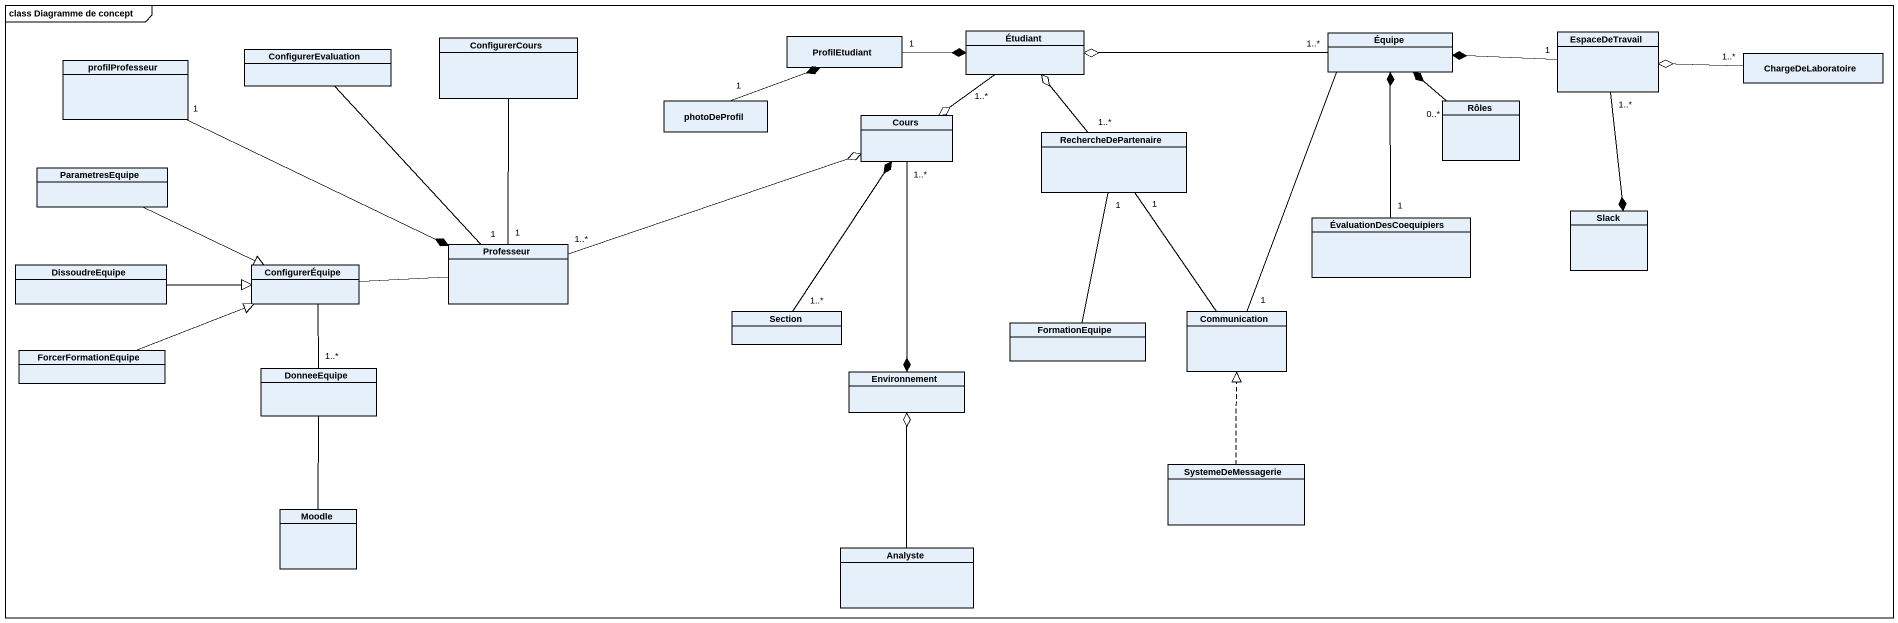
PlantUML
@startuml
mainframe class Diagramme de concept
hide circle
hide empty members
class profilProfesseur
class ConfigurerEvaluation
class ConfigurerCours
class ProfilEtudiant
class Étudiant
class Équipe
class EspaceDeTravail
class ChargeDeLaboratoire
class photoDeProfil
class Rôles
class Cours
class RechercheDePartenaire
class ParametresEquipe
class ÉvaluationDesCoequipiers
class Slack
class Professeur
class DissoudreEquipe
class ConfigurerÉquipe
class Section
class FormationEquipe
class Communication
class ForcerFormationEquipe
class DonneeEquipe
class Environnement
class SystemeDeMessagerie
class Moodle
class Analyste
profilProfesseur "1" -right-* Professeur
ProfilEtudiant "1" -right-* Étudiant
Étudiant "1..*" --o Cours
Équipe "1..*" -left-o Étudiant
EspaceDeTravail "1" -left-* Équipe
EspaceDeTravail "1..*" --* Slack
ChargeDeLaboratoire "1..*" -left-o EspaceDeTravail
photoDeProfil "1" -right-* ProfilEtudiant
Rôles "0..*" -up-* Équipe
Cours "1..*" --* Environnement
RechercheDePartenaire "1..*" -up-o Étudiant
RechercheDePartenaire "1" -- FormationEquipe
RechercheDePartenaire "1" -- Communication
ParametresEquipe -right-|> ConfigurerÉquipe
ÉvaluationDesCoequipiers "1" -up-* Équipe
Professeur "1" -up- ConfigurerEvaluation
Professeur "1" -up- ConfigurerCours
Professeur "1..*" -right-o Cours
Professeur -left- ConfigurerÉquipe
DissoudreEquipe -right-|> ConfigurerÉquipe
Section "1..*" -up-* Cours
Communication "1" -up- Équipe
ForcerFormationEquipe -right-|> ConfigurerÉquipe
DonneeEquipe "1..*" -up- ConfigurerÉquipe
SystemeDeMessagerie .up.|> Communication
Moodle -up- DonneeEquipe
Analyste -up-o Environnement
@enduml
